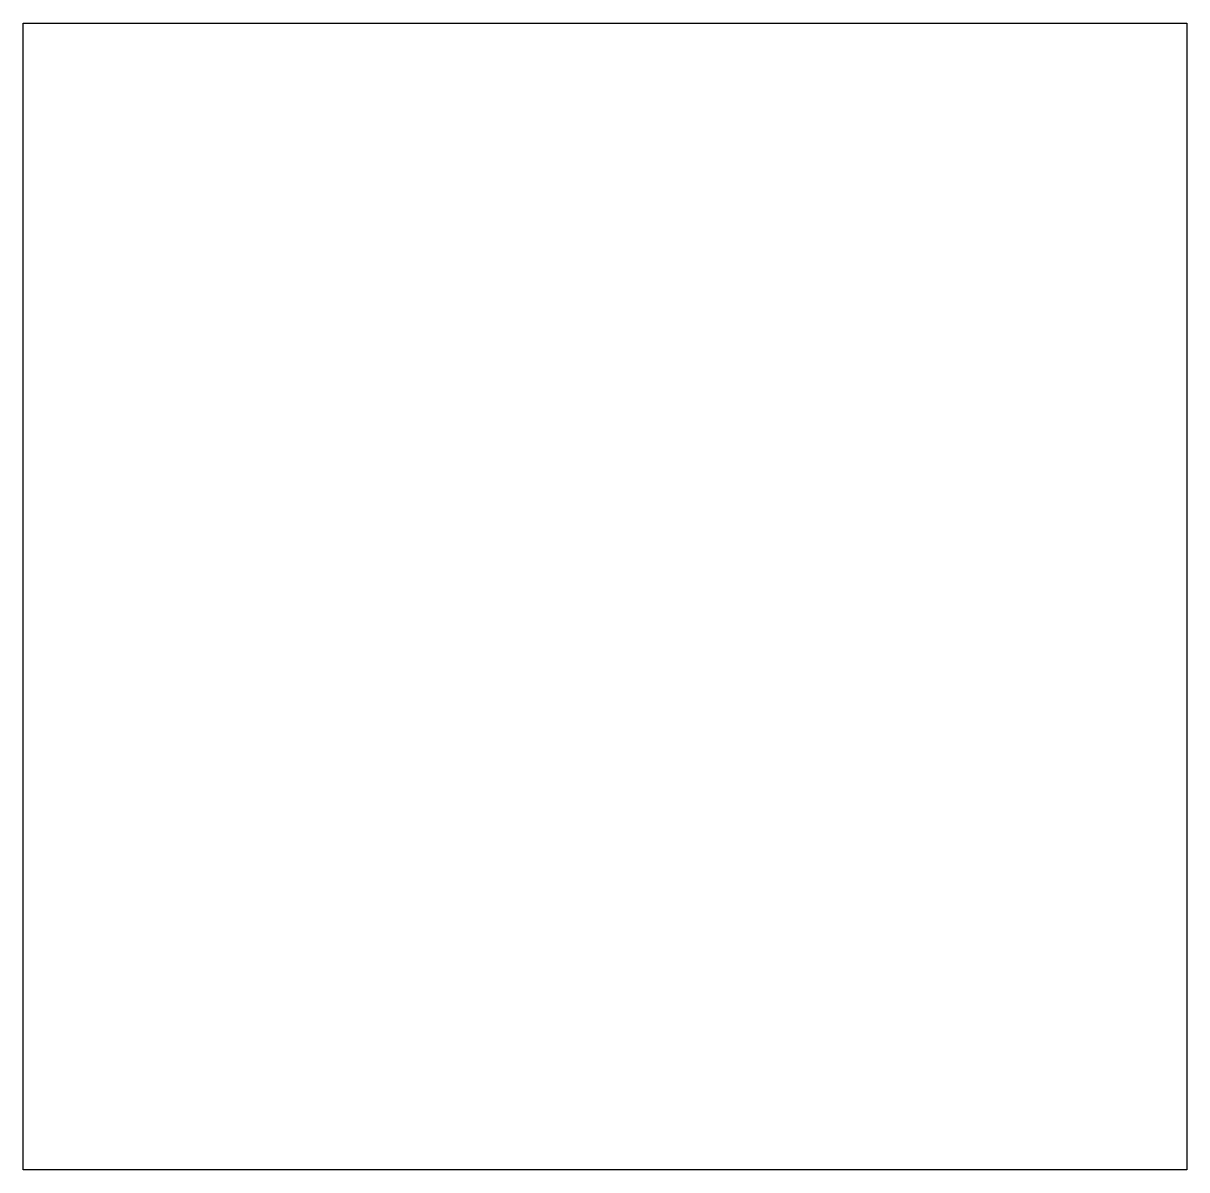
# Model space of a CAD drawing. Header units: feet. Extents: x -1.77 to 2, y -1.86 to 1.85.
import ezdxf

# ---------------------------------------------------------------- set-up
doc = ezdxf.new("R2010")
doc.units = ezdxf.units.FT
doc.header["$MEASUREMENT"] = 0

msp = doc.modelspace()

# ---------------------------------------------------------------- linework, layer by layer
msp.add_lwpolyline([(-1.768, 1.8506), (2.0035, 1.8506), (2.0035, -1.8646), (-1.768, -1.8646)], close=True)

doc.saveas('drawing.dxf')
